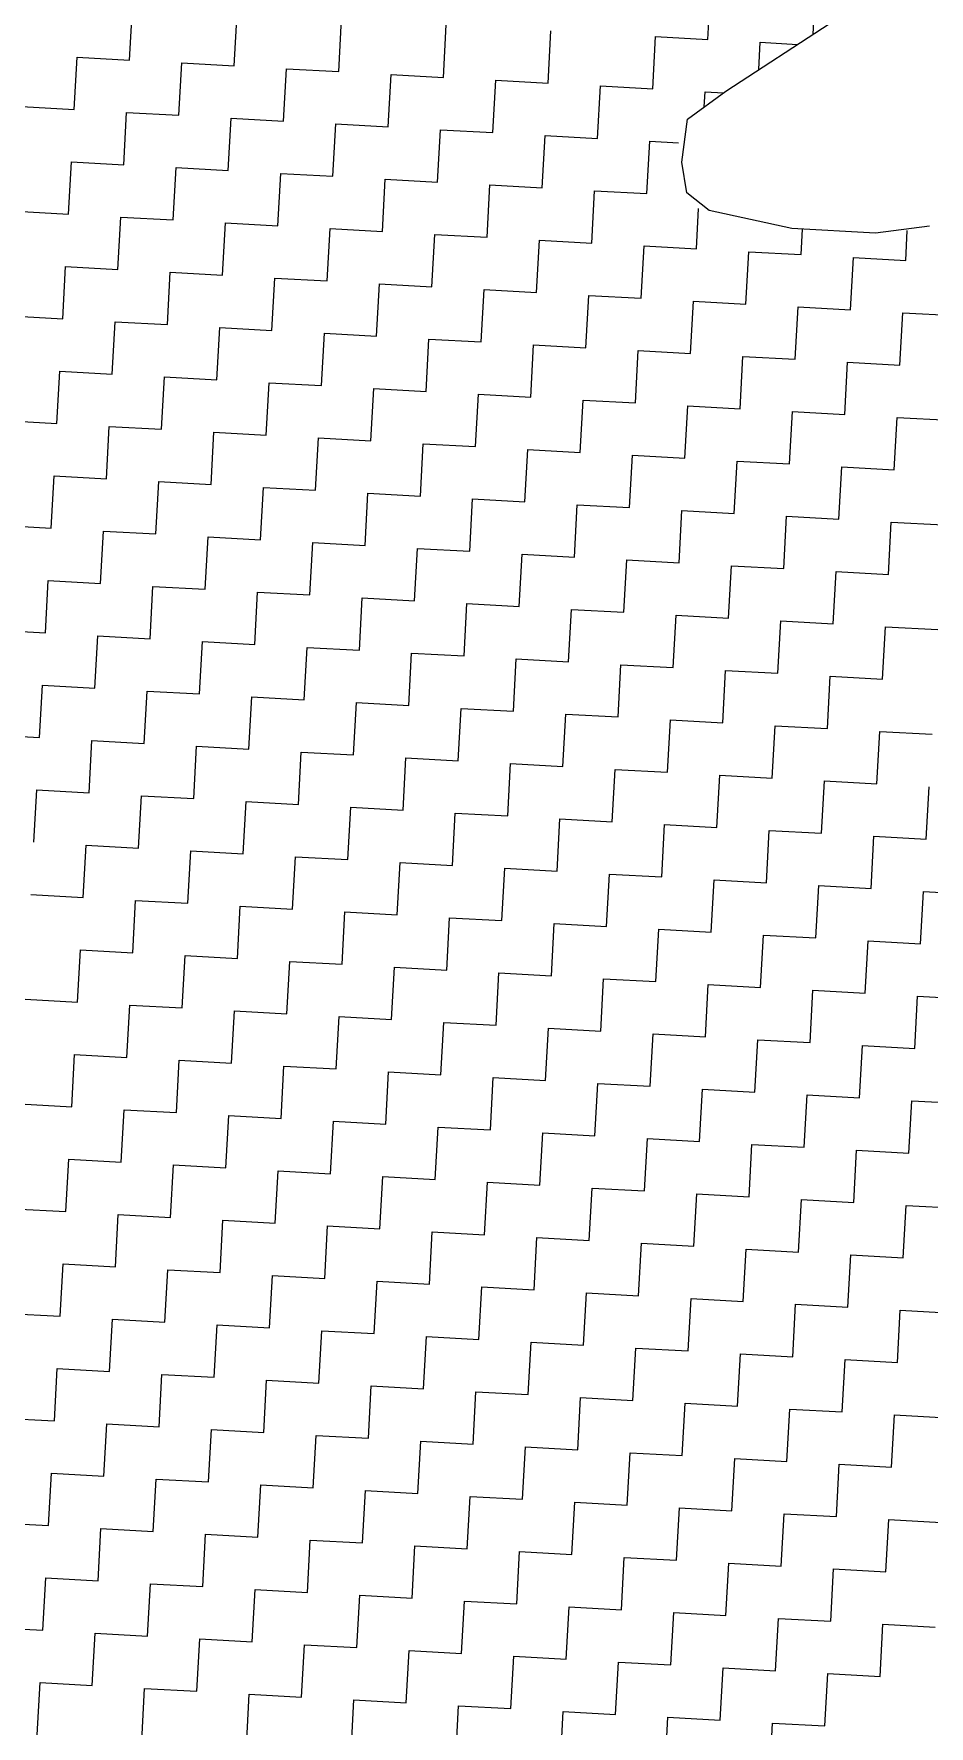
# Model space of a CAD drawing. Header units: metres. Extents: x 277693 to 281059, y 2038920 to 2043234.
# Drawn here: x 279212.4 to 279427.9, y 2042212.6 to 2042619.8 of the extents above; entities that cross this region are included whole.
import ezdxf

# ---------------------------------------------------------------- set-up
doc = ezdxf.new("R2010")
doc.units = ezdxf.units.M
doc.header["$MEASUREMENT"] = 0
doc.layers.add('POLY_HATCH', color=12, linetype='Continuous')

msp = doc.modelspace()

# ---------------------------------------------------------------- linework, layer by layer
at = {"layer": 'POLY_HATCH', "linetype": 'Continuous'}
for p, q in [((279374.67, 2042618.48), (279375.37, 2042631.08)), ((279400.01, 2042619.76), (279400.56, 2042629.69)), ((279235.43, 2042613.53), (279236.13, 2042626.12)), ((279260.62, 2042612.14), (279261.32, 2042624.73)), ((279285.81, 2042610.75), (279286.51, 2042623.35)), ((279311, 2042609.36), (279311.7, 2042621.96)), ((279336.19, 2042607.97), (279336.89, 2042620.57)), ((279361.38, 2042606.58), (279362.08, 2042619.18)), ((279362.08, 2042619.18), (279374.67, 2042618.48)), ((279386.91, 2042611.22), (279387.27, 2042617.79)), ((279387.27, 2042617.79), (279396.23, 2042617.29)), ((279222.14, 2042601.63), (279222.83, 2042614.22)), ((279222.83, 2042614.22), (279235.43, 2042613.53)), ((279247.33, 2042600.24), (279248.03, 2042612.83)), ((279248.03, 2042612.83), (279260.62, 2042612.14)), ((279272.52, 2042598.85), (279273.22, 2042611.44)), ((279273.22, 2042611.44), (279285.81, 2042610.75)), ((279297.71, 2042597.46), (279298.41, 2042610.05)), ((279298.41, 2042610.05), (279311, 2042609.36)), ((279322.9, 2042596.07), (279323.6, 2042608.67)), ((279323.6, 2042608.67), (279336.19, 2042607.97)), ((279348.09, 2042594.68), (279348.79, 2042607.28)), ((279348.79, 2042607.28), (279361.38, 2042606.58)), ((279209.54, 2042602.32), (279222.14, 2042601.63)), ((279373.78, 2042602.27), (279373.98, 2042605.89)), ((279373.98, 2042605.89), (279378.41, 2042605.64)), ((279234.04, 2042588.34), (279234.74, 2042600.93)), ((279234.74, 2042600.93), (279247.33, 2042600.24)), ((279259.23, 2042586.95), (279259.93, 2042599.54)), ((279259.93, 2042599.54), (279272.52, 2042598.85)), ((279284.42, 2042585.56), (279285.12, 2042598.15)), ((279285.12, 2042598.15), (279297.71, 2042597.46)), ((279309.61, 2042584.17), (279310.31, 2042596.76)), ((279310.31, 2042596.76), (279322.9, 2042596.07)), ((279334.8, 2042582.78), (279335.5, 2042595.38)), ((279335.5, 2042595.38), (279348.09, 2042594.68)), ((279359.99, 2042581.39), (279360.69, 2042593.99)), ((279360.69, 2042593.99), (279367.59, 2042593.61)), ((279220.75, 2042576.44), (279221.45, 2042589.03)), ((279221.45, 2042589.03), (279234.04, 2042588.34)), ((279245.94, 2042575.05), (279246.64, 2042587.64)), ((279246.64, 2042587.64), (279259.23, 2042586.95)), ((279271.13, 2042573.66), (279271.83, 2042586.25)), ((279271.83, 2042586.25), (279284.42, 2042585.56)), ((279296.32, 2042572.27), (279297.02, 2042584.86)), ((279297.02, 2042584.86), (279309.61, 2042584.17)), ((279321.51, 2042570.88), (279322.21, 2042583.47)), ((279322.21, 2042583.47), (279334.8, 2042582.78)), ((279346.7, 2042569.49), (279347.4, 2042582.09)), ((279347.4, 2042582.09), (279359.99, 2042581.39)), ((279371.9, 2042568.1), (279372.43, 2042577.83)), ((279208.16, 2042577.13), (279220.75, 2042576.44)), ((279232.65, 2042563.15), (279233.35, 2042575.74)), ((279233.35, 2042575.74), (279245.94, 2042575.05)), ((279257.84, 2042561.76), (279258.54, 2042574.35)), ((279258.54, 2042574.35), (279271.13, 2042573.66)), ((279283.03, 2042560.37), (279283.73, 2042572.96)), ((279283.73, 2042572.96), (279296.32, 2042572.27)), ((279308.22, 2042558.98), (279308.92, 2042571.57)), ((279308.92, 2042571.57), (279321.51, 2042570.88)), ((279333.41, 2042557.59), (279334.11, 2042570.18)), ((279334.11, 2042570.18), (279346.7, 2042569.49)), ((279397.09, 2042566.71), (279397.42, 2042572.82)), ((279422.28, 2042565.32), (279422.67, 2042572.53)), ((279358.61, 2042556.2), (279359.3, 2042568.8)), ((279359.3, 2042568.8), (279371.9, 2042568.1)), ((279383.8, 2042554.81), (279384.49, 2042567.41)), ((279384.49, 2042567.41), (279397.09, 2042566.71)), ((279408.99, 2042553.42), (279409.68, 2042566.02)), ((279409.68, 2042566.02), (279422.28, 2042565.32)), ((279219.36, 2042551.25), (279220.06, 2042563.84)), ((279220.06, 2042563.84), (279232.65, 2042563.15)), ((279244.55, 2042549.86), (279245.25, 2042562.45)), ((279245.25, 2042562.45), (279257.84, 2042561.76)), ((279269.74, 2042548.47), (279270.44, 2042561.06)), ((279270.44, 2042561.06), (279283.03, 2042560.37)), ((279294.93, 2042547.08), (279295.63, 2042559.67)), ((279295.63, 2042559.67), (279308.22, 2042558.98)), ((279320.12, 2042545.69), (279320.82, 2042558.28)), ((279320.82, 2042558.28), (279333.41, 2042557.59)), ((279345.32, 2042544.3), (279346.01, 2042556.89)), ((279346.01, 2042556.89), (279358.61, 2042556.2)), ((279370.51, 2042542.91), (279371.2, 2042555.51)), ((279371.2, 2042555.51), (279383.8, 2042554.81)), ((279395.7, 2042541.52), (279396.39, 2042554.12)), ((279396.39, 2042554.12), (279408.99, 2042553.42)), ((279206.77, 2042551.94), (279219.36, 2042551.25)), ((279231.26, 2042537.96), (279231.96, 2042550.55)), ((279231.96, 2042550.55), (279244.55, 2042549.86)), ((279420.89, 2042540.13), (279421.58, 2042552.73)), ((279421.58, 2042552.73), (279434.18, 2042552.03)), ((279256.45, 2042536.57), (279257.15, 2042549.16)), ((279257.15, 2042549.16), (279269.74, 2042548.47)), ((279281.64, 2042535.18), (279282.34, 2042547.77)), ((279282.34, 2042547.77), (279294.93, 2042547.08)), ((279306.83, 2042533.79), (279307.53, 2042546.38)), ((279307.53, 2042546.38), (279320.12, 2042545.69)), ((279332.03, 2042532.4), (279332.72, 2042544.99)), ((279332.72, 2042544.99), (279345.32, 2042544.3)), ((279357.22, 2042531.01), (279357.91, 2042543.6)), ((279357.91, 2042543.6), (279370.51, 2042542.91)), ((279382.41, 2042529.62), (279383.1, 2042542.22)), ((279383.1, 2042542.22), (279395.7, 2042541.52)), ((279217.97, 2042526.06), (279218.67, 2042538.65)), ((279218.67, 2042538.65), (279231.26, 2042537.96)), ((279243.16, 2042524.67), (279243.86, 2042537.26)), ((279243.86, 2042537.26), (279256.45, 2042536.57)), ((279407.6, 2042528.23), (279408.29, 2042540.83)), ((279408.29, 2042540.83), (279420.89, 2042540.13)), ((279268.35, 2042523.28), (279269.05, 2042535.87)), ((279269.05, 2042535.87), (279281.64, 2042535.18)), ((279293.54, 2042521.89), (279294.24, 2042534.48)), ((279294.24, 2042534.48), (279306.83, 2042533.79)), ((279318.74, 2042520.5), (279319.43, 2042533.09)), ((279319.43, 2042533.09), (279332.03, 2042532.4)), ((279343.93, 2042519.11), (279344.62, 2042531.7)), ((279344.62, 2042531.7), (279357.22, 2042531.01)), ((279369.12, 2042517.72), (279369.81, 2042530.31)), ((279369.81, 2042530.31), (279382.41, 2042529.62)), ((279394.31, 2042516.33), (279395, 2042528.93)), ((279395, 2042528.93), (279407.6, 2042528.23)), ((279205.38, 2042526.75), (279217.97, 2042526.06)), ((279229.87, 2042512.77), (279230.57, 2042525.36)), ((279230.57, 2042525.36), (279243.16, 2042524.67)), ((279419.5, 2042514.94), (279420.19, 2042527.54)), ((279420.19, 2042527.54), (279432.79, 2042526.84)), ((279255.06, 2042511.38), (279255.76, 2042523.97)), ((279255.76, 2042523.97), (279268.35, 2042523.28)), ((279280.25, 2042509.99), (279280.95, 2042522.58)), ((279280.95, 2042522.58), (279293.54, 2042521.89)), ((279305.45, 2042508.6), (279306.14, 2042521.19)), ((279306.14, 2042521.19), (279318.74, 2042520.5)), ((279330.64, 2042507.21), (279331.33, 2042519.8)), ((279331.33, 2042519.8), (279343.93, 2042519.11)), ((279355.83, 2042505.82), (279356.52, 2042518.41)), ((279356.52, 2042518.41), (279369.12, 2042517.72)), ((279381.02, 2042504.43), (279381.71, 2042517.02)), ((279381.71, 2042517.02), (279394.31, 2042516.33)), ((279216.58, 2042500.86), (279217.28, 2042513.46)), ((279217.28, 2042513.46), (279229.87, 2042512.77)), ((279406.21, 2042503.04), (279406.9, 2042515.64)), ((279406.9, 2042515.64), (279419.5, 2042514.94)), ((279241.77, 2042499.48), (279242.47, 2042512.07)), ((279242.47, 2042512.07), (279255.06, 2042511.38)), ((279266.96, 2042498.09), (279267.66, 2042510.68)), ((279267.66, 2042510.68), (279280.25, 2042509.99)), ((279292.16, 2042496.7), (279292.85, 2042509.29)), ((279292.85, 2042509.29), (279305.45, 2042508.6)), ((279317.35, 2042495.31), (279318.04, 2042507.9)), ((279318.04, 2042507.9), (279330.64, 2042507.21)), ((279342.54, 2042493.92), (279343.23, 2042506.51)), ((279343.23, 2042506.51), (279355.83, 2042505.82)), ((279367.73, 2042492.53), (279368.42, 2042505.12)), ((279368.42, 2042505.12), (279381.02, 2042504.43)), ((279203.99, 2042501.56), (279216.58, 2042500.86)), ((279392.92, 2042491.14), (279393.61, 2042503.73)), ((279393.61, 2042503.73), (279406.21, 2042503.04)), ((279418.11, 2042489.75), (279418.8, 2042502.35)), ((279418.8, 2042502.35), (279431.4, 2042501.65)), ((279228.48, 2042487.57), (279229.18, 2042500.17)), ((279229.18, 2042500.17), (279241.77, 2042499.48)), ((279253.67, 2042486.19), (279254.37, 2042498.78)), ((279254.37, 2042498.78), (279266.96, 2042498.09)), ((279278.87, 2042484.8), (279279.56, 2042497.39)), ((279279.56, 2042497.39), (279292.16, 2042496.7)), ((279304.06, 2042483.41), (279304.75, 2042496)), ((279304.75, 2042496), (279317.35, 2042495.31)), ((279329.25, 2042482.02), (279329.94, 2042494.61)), ((279329.94, 2042494.61), (279342.54, 2042493.92)), ((279354.44, 2042480.63), (279355.13, 2042493.22)), ((279355.13, 2042493.22), (279367.73, 2042492.53)), ((279215.19, 2042475.67), (279215.89, 2042488.27)), ((279215.89, 2042488.27), (279228.48, 2042487.57)), ((279379.63, 2042479.24), (279380.32, 2042491.83)), ((279380.32, 2042491.83), (279392.92, 2042491.14)), ((279404.82, 2042477.85), (279405.51, 2042490.44)), ((279405.51, 2042490.44), (279418.11, 2042489.75)), ((279240.38, 2042474.28), (279241.08, 2042486.88)), ((279241.08, 2042486.88), (279253.67, 2042486.19)), ((279265.58, 2042472.9), (279266.27, 2042485.49)), ((279266.27, 2042485.49), (279278.87, 2042484.8)), ((279290.77, 2042471.51), (279291.46, 2042484.1)), ((279291.46, 2042484.1), (279304.06, 2042483.41)), ((279315.96, 2042470.12), (279316.65, 2042482.71)), ((279316.65, 2042482.71), (279329.25, 2042482.02)), ((279341.15, 2042468.73), (279341.84, 2042481.32)), ((279341.84, 2042481.32), (279354.44, 2042480.63)), ((279202.6, 2042476.37), (279215.19, 2042475.67)), ((279366.34, 2042467.34), (279367.03, 2042479.93)), ((279367.03, 2042479.93), (279379.63, 2042479.24)), ((279391.53, 2042465.95), (279392.22, 2042478.54)), ((279392.22, 2042478.54), (279404.82, 2042477.85)), ((279416.72, 2042464.56), (279417.41, 2042477.15)), ((279417.41, 2042477.15), (279430.01, 2042476.46)), ((279227.09, 2042462.38), (279227.79, 2042474.98)), ((279227.79, 2042474.98), (279240.38, 2042474.28)), ((279252.28, 2042460.99), (279252.98, 2042473.59)), ((279252.98, 2042473.59), (279265.58, 2042472.9)), ((279277.48, 2042459.6), (279278.17, 2042472.2)), ((279278.17, 2042472.2), (279290.77, 2042471.51)), ((279302.67, 2042458.22), (279303.36, 2042470.81)), ((279303.36, 2042470.81), (279315.96, 2042470.12)), ((279327.86, 2042456.83), (279328.55, 2042469.42)), ((279328.55, 2042469.42), (279341.15, 2042468.73)), ((279353.05, 2042455.44), (279353.74, 2042468.03)), ((279353.74, 2042468.03), (279366.34, 2042467.34)), ((279378.24, 2042454.05), (279378.93, 2042466.64)), ((279378.93, 2042466.64), (279391.53, 2042465.95)), ((279403.43, 2042452.66), (279404.12, 2042465.25)), ((279404.12, 2042465.25), (279416.72, 2042464.56)), ((279213.8, 2042450.48), (279214.5, 2042463.08)), ((279214.5, 2042463.08), (279227.09, 2042462.38)), ((279238.99, 2042449.09), (279239.69, 2042461.69)), ((279239.69, 2042461.69), (279252.28, 2042460.99)), ((279264.19, 2042447.7), (279264.88, 2042460.3)), ((279264.88, 2042460.3), (279277.48, 2042459.6)), ((279289.38, 2042446.31), (279290.07, 2042458.91)), ((279290.07, 2042458.91), (279302.67, 2042458.22)), ((279314.57, 2042444.93), (279315.26, 2042457.52)), ((279315.26, 2042457.52), (279327.86, 2042456.83)), ((279339.76, 2042443.54), (279340.45, 2042456.13)), ((279340.45, 2042456.13), (279353.05, 2042455.44)), ((279364.95, 2042442.15), (279365.64, 2042454.74)), ((279365.64, 2042454.74), (279378.24, 2042454.05)), ((279390.14, 2042440.76), (279390.83, 2042453.35)), ((279390.83, 2042453.35), (279403.43, 2042452.66)), ((279415.33, 2042439.37), (279416.03, 2042451.96)), ((279416.03, 2042451.96), (279428.62, 2042451.27)), ((279201.21, 2042451.18), (279213.8, 2042450.48)), ((279225.7, 2042437.19), (279226.4, 2042449.79)), ((279226.4, 2042449.79), (279238.99, 2042449.09)), ((279250.9, 2042435.8), (279251.59, 2042448.4)), ((279251.59, 2042448.4), (279264.19, 2042447.7)), ((279276.09, 2042434.41), (279276.78, 2042447.01)), ((279276.78, 2042447.01), (279289.38, 2042446.31)), ((279301.28, 2042433.02), (279301.97, 2042445.62)), ((279301.97, 2042445.62), (279314.57, 2042444.93)), ((279326.47, 2042431.64), (279327.16, 2042444.23)), ((279327.16, 2042444.23), (279339.76, 2042443.54)), ((279351.66, 2042430.25), (279352.35, 2042442.84)), ((279352.35, 2042442.84), (279364.95, 2042442.15)), ((279376.85, 2042428.86), (279377.54, 2042441.45)), ((279377.54, 2042441.45), (279390.14, 2042440.76)), ((279402.04, 2042427.47), (279402.73, 2042440.06)), ((279402.73, 2042440.06), (279415.33, 2042439.37)), ((279212.41, 2042425.29), (279213.11, 2042437.89)), ((279213.11, 2042437.89), (279225.7, 2042437.19)), ((279237.61, 2042423.9), (279238.3, 2042436.5)), ((279238.3, 2042436.5), (279250.9, 2042435.8)), ((279427.23, 2042426.08), (279427.93, 2042438.67)), ((279262.8, 2042422.51), (279263.49, 2042435.11)), ((279263.49, 2042435.11), (279276.09, 2042434.41)), ((279287.99, 2042421.12), (279288.68, 2042433.72)), ((279288.68, 2042433.72), (279301.28, 2042433.02)), ((279313.18, 2042419.73), (279313.87, 2042432.33)), ((279313.87, 2042432.33), (279326.47, 2042431.64)), ((279338.37, 2042418.35), (279339.06, 2042430.94)), ((279339.06, 2042430.94), (279351.66, 2042430.25)), ((279363.56, 2042416.96), (279364.25, 2042429.55)), ((279364.25, 2042429.55), (279376.85, 2042428.86)), ((279388.75, 2042415.57), (279389.44, 2042428.16)), ((279389.44, 2042428.16), (279402.04, 2042427.47)), ((279224.32, 2042412), (279225.01, 2042424.6)), ((279225.01, 2042424.6), (279237.61, 2042423.9)), ((279249.51, 2042410.61), (279250.2, 2042423.21)), ((279250.2, 2042423.21), (279262.8, 2042422.51)), ((279413.94, 2042414.18), (279414.64, 2042426.77)), ((279414.64, 2042426.77), (279427.23, 2042426.08)), ((279274.7, 2042409.22), (279275.39, 2042421.82)), ((279275.39, 2042421.82), (279287.99, 2042421.12)), ((279299.89, 2042407.83), (279300.58, 2042420.43)), ((279300.58, 2042420.43), (279313.18, 2042419.73)), ((279325.08, 2042406.44), (279325.77, 2042419.04)), ((279325.77, 2042419.04), (279338.37, 2042418.35)), ((279350.27, 2042405.06), (279350.96, 2042417.65)), ((279350.96, 2042417.65), (279363.56, 2042416.96)), ((279375.46, 2042403.67), (279376.15, 2042416.26)), ((279376.15, 2042416.26), (279388.75, 2042415.57)), ((279211.72, 2042412.7), (279224.32, 2042412)), ((279236.22, 2042398.71), (279236.91, 2042411.31)), ((279236.91, 2042411.31), (279249.51, 2042410.61)), ((279400.65, 2042402.28), (279401.35, 2042414.87)), ((279401.35, 2042414.87), (279413.94, 2042414.18)), ((279425.84, 2042400.89), (279426.54, 2042413.48)), ((279426.54, 2042413.48), (279439.13, 2042412.79)), ((279261.41, 2042397.32), (279262.1, 2042409.92)), ((279262.1, 2042409.92), (279274.7, 2042409.22)), ((279286.6, 2042395.93), (279287.29, 2042408.53)), ((279287.29, 2042408.53), (279299.89, 2042407.83)), ((279311.79, 2042394.54), (279312.48, 2042407.14)), ((279312.48, 2042407.14), (279325.08, 2042406.44)), ((279336.98, 2042393.15), (279337.67, 2042405.75)), ((279337.67, 2042405.75), (279350.27, 2042405.06)), ((279362.17, 2042391.77), (279362.86, 2042404.36)), ((279362.86, 2042404.36), (279375.46, 2042403.67)), ((279387.36, 2042390.38), (279388.06, 2042402.97)), ((279388.06, 2042402.97), (279400.65, 2042402.28)), ((279222.93, 2042386.81), (279223.62, 2042399.41)), ((279223.62, 2042399.41), (279236.22, 2042398.71)), ((279412.55, 2042388.99), (279413.25, 2042401.58)), ((279413.25, 2042401.58), (279425.84, 2042400.89)), ((279248.12, 2042385.42), (279248.81, 2042398.02)), ((279248.81, 2042398.02), (279261.41, 2042397.32)), ((279273.31, 2042384.03), (279274, 2042396.63)), ((279274, 2042396.63), (279286.6, 2042395.93)), ((279298.5, 2042382.64), (279299.19, 2042395.24)), ((279299.19, 2042395.24), (279311.79, 2042394.54)), ((279323.69, 2042381.25), (279324.38, 2042393.85)), ((279324.38, 2042393.85), (279336.98, 2042393.15)), ((279348.88, 2042379.86), (279349.57, 2042392.46)), ((279349.57, 2042392.46), (279362.17, 2042391.77)), ((279374.07, 2042378.48), (279374.77, 2042391.07)), ((279374.77, 2042391.07), (279387.36, 2042390.38)), ((279210.33, 2042387.51), (279222.93, 2042386.81)), ((279399.26, 2042377.09), (279399.96, 2042389.68)), ((279399.96, 2042389.68), (279412.55, 2042388.99)), ((279424.45, 2042375.7), (279425.15, 2042388.29)), ((279425.15, 2042388.29), (279437.74, 2042387.6)), ((279234.83, 2042373.52), (279235.52, 2042386.12)), ((279235.52, 2042386.12), (279248.12, 2042385.42)), ((279260.02, 2042372.13), (279260.71, 2042384.73)), ((279260.71, 2042384.73), (279273.31, 2042384.03)), ((279285.21, 2042370.74), (279285.9, 2042383.34)), ((279285.9, 2042383.34), (279298.5, 2042382.64)), ((279310.4, 2042369.35), (279311.09, 2042381.95)), ((279311.09, 2042381.95), (279323.69, 2042381.25)), ((279335.59, 2042367.96), (279336.28, 2042380.56)), ((279336.28, 2042380.56), (279348.88, 2042379.86)), ((279360.78, 2042366.57), (279361.48, 2042379.17)), ((279361.48, 2042379.17), (279374.07, 2042378.48)), ((279221.54, 2042361.62), (279222.23, 2042374.22)), ((279222.23, 2042374.22), (279234.83, 2042373.52)), ((279385.97, 2042365.19), (279386.67, 2042377.78)), ((279386.67, 2042377.78), (279399.26, 2042377.09)), ((279411.16, 2042363.8), (279411.86, 2042376.39)), ((279411.86, 2042376.39), (279424.45, 2042375.7)), ((279246.73, 2042360.23), (279247.42, 2042372.83)), ((279247.42, 2042372.83), (279260.02, 2042372.13)), ((279271.92, 2042358.84), (279272.61, 2042371.44)), ((279272.61, 2042371.44), (279285.21, 2042370.74)), ((279297.11, 2042357.45), (279297.8, 2042370.05)), ((279297.8, 2042370.05), (279310.4, 2042369.35)), ((279322.3, 2042356.06), (279322.99, 2042368.66)), ((279322.99, 2042368.66), (279335.59, 2042367.96)), ((279347.49, 2042354.67), (279348.19, 2042367.27)), ((279348.19, 2042367.27), (279360.78, 2042366.57)), ((279208.94, 2042362.32), (279221.54, 2042361.62)), ((279372.68, 2042353.28), (279373.38, 2042365.88)), ((279373.38, 2042365.88), (279385.97, 2042365.19)), ((279397.87, 2042351.9), (279398.57, 2042364.49)), ((279398.57, 2042364.49), (279411.16, 2042363.8)), ((279423.06, 2042350.51), (279423.76, 2042363.1)), ((279423.76, 2042363.1), (279436.35, 2042362.41)), ((279233.44, 2042348.33), (279234.13, 2042360.93)), ((279234.13, 2042360.93), (279246.73, 2042360.23)), ((279258.63, 2042346.94), (279259.32, 2042359.54)), ((279259.32, 2042359.54), (279271.92, 2042358.84)), ((279283.82, 2042345.55), (279284.51, 2042358.15)), ((279284.51, 2042358.15), (279297.11, 2042357.45)), ((279309.01, 2042344.16), (279309.7, 2042356.76)), ((279309.7, 2042356.76), (279322.3, 2042356.06)), ((279334.2, 2042342.77), (279334.9, 2042355.37)), ((279334.9, 2042355.37), (279347.49, 2042354.67)), ((279359.39, 2042341.38), (279360.09, 2042353.98)), ((279360.09, 2042353.98), (279372.68, 2042353.28)), ((279384.58, 2042339.99), (279385.28, 2042352.59)), ((279385.28, 2042352.59), (279397.87, 2042351.9)), ((279409.77, 2042338.6), (279410.47, 2042351.2)), ((279410.47, 2042351.2), (279423.06, 2042350.51)), ((279220.15, 2042336.43), (279220.84, 2042349.03)), ((279220.84, 2042349.03), (279233.44, 2042348.33)), ((279245.34, 2042335.04), (279246.03, 2042347.64)), ((279246.03, 2042347.64), (279258.63, 2042346.94)), ((279270.53, 2042333.65), (279271.22, 2042346.25)), ((279271.22, 2042346.25), (279283.82, 2042345.55)), ((279295.72, 2042332.26), (279296.41, 2042344.86)), ((279296.41, 2042344.86), (279309.01, 2042344.16)), ((279320.91, 2042330.87), (279321.61, 2042343.47)), ((279321.61, 2042343.47), (279334.2, 2042342.77)), ((279346.1, 2042329.48), (279346.8, 2042342.08)), ((279346.8, 2042342.08), (279359.39, 2042341.38)), ((279371.29, 2042328.09), (279371.99, 2042340.69)), ((279371.99, 2042340.69), (279384.58, 2042339.99)), ((279396.48, 2042326.7), (279397.18, 2042339.3)), ((279397.18, 2042339.3), (279409.77, 2042338.6)), ((279421.67, 2042325.31), (279422.37, 2042337.91)), ((279422.37, 2042337.91), (279434.96, 2042337.22)), ((279207.55, 2042337.12), (279220.15, 2042336.43)), ((279232.05, 2042323.14), (279232.74, 2042335.74)), ((279232.74, 2042335.74), (279245.34, 2042335.04)), ((279257.24, 2042321.75), (279257.93, 2042334.35)), ((279257.93, 2042334.35), (279270.53, 2042333.65)), ((279282.43, 2042320.36), (279283.12, 2042332.96)), ((279283.12, 2042332.96), (279295.72, 2042332.26)), ((279307.62, 2042318.97), (279308.32, 2042331.57)), ((279308.32, 2042331.57), (279320.91, 2042330.87)), ((279332.81, 2042317.58), (279333.51, 2042330.18)), ((279333.51, 2042330.18), (279346.1, 2042329.48)), ((279358, 2042316.19), (279358.7, 2042328.79)), ((279358.7, 2042328.79), (279371.29, 2042328.09)), ((279383.19, 2042314.8), (279383.89, 2042327.4)), ((279383.89, 2042327.4), (279396.48, 2042326.7)), ((279408.38, 2042313.41), (279409.08, 2042326.01)), ((279409.08, 2042326.01), (279421.67, 2042325.31)), ((279218.76, 2042311.24), (279219.45, 2042323.83)), ((279219.45, 2042323.83), (279232.05, 2042323.14)), ((279243.95, 2042309.85), (279244.64, 2042322.45)), ((279244.64, 2042322.45), (279257.24, 2042321.75)), ((279269.14, 2042308.46), (279269.83, 2042321.06)), ((279269.83, 2042321.06), (279282.43, 2042320.36)), ((279294.33, 2042307.07), (279295.03, 2042319.67)), ((279295.03, 2042319.67), (279307.62, 2042318.97)), ((279319.52, 2042305.68), (279320.22, 2042318.28)), ((279320.22, 2042318.28), (279332.81, 2042317.58)), ((279344.71, 2042304.29), (279345.41, 2042316.89)), ((279345.41, 2042316.89), (279358, 2042316.19)), ((279369.9, 2042302.9), (279370.6, 2042315.5)), ((279370.6, 2042315.5), (279383.19, 2042314.8)), ((279395.09, 2042301.51), (279395.79, 2042314.11)), ((279395.79, 2042314.11), (279408.38, 2042313.41)), ((279206.16, 2042311.93), (279218.76, 2042311.24)), ((279230.66, 2042297.95), (279231.35, 2042310.54)), ((279231.35, 2042310.54), (279243.95, 2042309.85)), ((279255.85, 2042296.56), (279256.54, 2042309.15)), ((279256.54, 2042309.15), (279269.14, 2042308.46)), ((279420.28, 2042300.12), (279420.98, 2042312.72)), ((279420.98, 2042312.72), (279433.57, 2042312.02)), ((279281.04, 2042295.17), (279281.73, 2042307.77)), ((279281.73, 2042307.77), (279294.33, 2042307.07)), ((279306.23, 2042293.78), (279306.93, 2042306.38)), ((279306.93, 2042306.38), (279319.52, 2042305.68)), ((279331.42, 2042292.39), (279332.12, 2042304.99)), ((279332.12, 2042304.99), (279344.71, 2042304.29)), ((279356.61, 2042291), (279357.31, 2042303.6)), ((279357.31, 2042303.6), (279369.9, 2042302.9)), ((279381.8, 2042289.61), (279382.5, 2042302.21)), ((279382.5, 2042302.21), (279395.09, 2042301.51)), ((279217.37, 2042286.05), (279218.06, 2042298.64)), ((279218.06, 2042298.64), (279230.66, 2042297.95)), ((279242.56, 2042284.66), (279243.25, 2042297.25)), ((279243.25, 2042297.25), (279255.85, 2042296.56)), ((279406.99, 2042288.22), (279407.69, 2042300.82)), ((279407.69, 2042300.82), (279420.28, 2042300.12)), ((279267.75, 2042283.27), (279268.44, 2042295.86)), ((279268.44, 2042295.86), (279281.04, 2042295.17)), ((279292.94, 2042281.88), (279293.64, 2042294.48)), ((279293.64, 2042294.48), (279306.23, 2042293.78)), ((279318.13, 2042280.49), (279318.83, 2042293.09)), ((279318.83, 2042293.09), (279331.42, 2042292.39)), ((279343.32, 2042279.1), (279344.02, 2042291.7)), ((279344.02, 2042291.7), (279356.61, 2042291)), ((279368.51, 2042277.71), (279369.21, 2042290.31)), ((279369.21, 2042290.31), (279381.8, 2042289.61)), ((279393.7, 2042276.32), (279394.4, 2042288.92)), ((279394.4, 2042288.92), (279406.99, 2042288.22)), ((279204.77, 2042286.74), (279217.37, 2042286.05)), ((279229.27, 2042272.76), (279229.96, 2042285.35)), ((279229.96, 2042285.35), (279242.56, 2042284.66)), ((279418.89, 2042274.93), (279419.59, 2042287.53)), ((279419.59, 2042287.53), (279432.18, 2042286.83)), ((279254.46, 2042271.37), (279255.15, 2042283.96)), ((279255.15, 2042283.96), (279267.75, 2042283.27)), ((279279.65, 2042269.98), (279280.35, 2042282.57)), ((279280.35, 2042282.57), (279292.94, 2042281.88)), ((279304.84, 2042268.59), (279305.54, 2042281.19)), ((279305.54, 2042281.19), (279318.13, 2042280.49)), ((279330.03, 2042267.2), (279330.73, 2042279.8)), ((279330.73, 2042279.8), (279343.32, 2042279.1)), ((279355.22, 2042265.81), (279355.92, 2042278.41)), ((279355.92, 2042278.41), (279368.51, 2042277.71)), ((279380.41, 2042264.42), (279381.11, 2042277.02)), ((279381.11, 2042277.02), (279393.7, 2042276.32)), ((279215.98, 2042260.86), (279216.67, 2042273.45)), ((279216.67, 2042273.45), (279229.27, 2042272.76)), ((279405.6, 2042263.03), (279406.3, 2042275.63)), ((279406.3, 2042275.63), (279418.89, 2042274.93)), ((279241.17, 2042259.47), (279241.86, 2042272.06)), ((279241.86, 2042272.06), (279254.46, 2042271.37)), ((279266.36, 2042258.08), (279267.06, 2042270.67)), ((279267.06, 2042270.67), (279279.65, 2042269.98)), ((279291.55, 2042256.69), (279292.25, 2042269.28)), ((279292.25, 2042269.28), (279304.84, 2042268.59)), ((279316.74, 2042255.3), (279317.44, 2042267.9)), ((279317.44, 2042267.9), (279330.03, 2042267.2)), ((279341.93, 2042253.91), (279342.63, 2042266.51)), ((279342.63, 2042266.51), (279355.22, 2042265.81)), ((279367.12, 2042252.52), (279367.82, 2042265.12)), ((279367.82, 2042265.12), (279380.41, 2042264.42)), ((279203.38, 2042261.55), (279215.98, 2042260.86)), ((279227.88, 2042247.57), (279228.57, 2042260.16)), ((279228.57, 2042260.16), (279241.17, 2042259.47)), ((279392.31, 2042251.13), (279393.01, 2042263.73)), ((279393.01, 2042263.73), (279405.6, 2042263.03)), ((279417.51, 2042249.74), (279418.2, 2042262.34)), ((279418.2, 2042262.34), (279430.8, 2042261.64)), ((279253.07, 2042246.18), (279253.77, 2042258.77)), ((279253.77, 2042258.77), (279266.36, 2042258.08)), ((279278.26, 2042244.79), (279278.96, 2042257.38)), ((279278.96, 2042257.38), (279291.55, 2042256.69)), ((279303.45, 2042243.4), (279304.15, 2042255.99)), ((279304.15, 2042255.99), (279316.74, 2042255.3)), ((279328.64, 2042242.01), (279329.34, 2042254.61)), ((279329.34, 2042254.61), (279341.93, 2042253.91)), ((279353.83, 2042240.62), (279354.53, 2042253.22)), ((279354.53, 2042253.22), (279367.12, 2042252.52)), ((279214.59, 2042235.67), (279215.28, 2042248.26)), ((279215.28, 2042248.26), (279227.88, 2042247.57)), ((279379.02, 2042239.23), (279379.72, 2042251.83)), ((279379.72, 2042251.83), (279392.31, 2042251.13)), ((279404.22, 2042237.84), (279404.91, 2042250.44)), ((279404.91, 2042250.44), (279417.51, 2042249.74)), ((279239.78, 2042234.28), (279240.48, 2042246.87)), ((279240.48, 2042246.87), (279253.07, 2042246.18)), ((279264.97, 2042232.89), (279265.67, 2042245.48)), ((279265.67, 2042245.48), (279278.26, 2042244.79)), ((279290.16, 2042231.5), (279290.86, 2042244.09)), ((279290.86, 2042244.09), (279303.45, 2042243.4)), ((279315.35, 2042230.11), (279316.05, 2042242.7)), ((279316.05, 2042242.7), (279328.64, 2042242.01)), ((279340.54, 2042228.72), (279341.24, 2042241.32)), ((279341.24, 2042241.32), (279353.83, 2042240.62)), ((279365.73, 2042227.33), (279366.43, 2042239.93)), ((279366.43, 2042239.93), (279379.02, 2042239.23)), ((279201.99, 2042236.36), (279214.59, 2042235.67)), ((279390.93, 2042225.94), (279391.62, 2042238.54)), ((279391.62, 2042238.54), (279404.22, 2042237.84)), ((279416.12, 2042224.55), (279416.81, 2042237.15)), ((279416.81, 2042237.15), (279429.41, 2042236.45)), ((279226.49, 2042222.38), (279227.19, 2042234.97)), ((279227.19, 2042234.97), (279239.78, 2042234.28)), ((279251.68, 2042220.99), (279252.38, 2042233.58)), ((279252.38, 2042233.58), (279264.97, 2042232.89)), ((279276.87, 2042219.6), (279277.57, 2042232.19)), ((279277.57, 2042232.19), (279290.16, 2042231.5)), ((279302.06, 2042218.21), (279302.76, 2042230.8)), ((279302.76, 2042230.8), (279315.35, 2042230.11)), ((279327.25, 2042216.82), (279327.95, 2042229.41)), ((279327.95, 2042229.41), (279340.54, 2042228.72)), ((279352.44, 2042215.43), (279353.14, 2042228.03)), ((279353.14, 2042228.03), (279365.73, 2042227.33)), ((279377.64, 2042214.04), (279378.33, 2042226.64)), ((279378.33, 2042226.64), (279390.93, 2042225.94)), ((279402.83, 2042212.65), (279403.52, 2042225.25)), ((279403.52, 2042225.25), (279416.12, 2042224.55)), ((279213.2, 2042210.48), (279213.9, 2042223.07)), ((279213.9, 2042223.07), (279226.49, 2042222.38)), ((279238.39, 2042209.09), (279239.09, 2042221.68)), ((279239.09, 2042221.68), (279251.68, 2042220.99)), ((279263.58, 2042207.7), (279264.28, 2042220.29)), ((279264.28, 2042220.29), (279276.87, 2042219.6)), ((279288.77, 2042206.31), (279289.47, 2042218.9)), ((279289.47, 2042218.9), (279302.06, 2042218.21)), ((279313.96, 2042204.92), (279314.66, 2042217.51)), ((279314.66, 2042217.51), (279327.25, 2042216.82)), ((279339.15, 2042203.53), (279339.85, 2042216.12)), ((279339.85, 2042216.12), (279352.44, 2042215.43)), ((279364.35, 2042202.14), (279365.04, 2042214.74)), ((279365.04, 2042214.74), (279377.64, 2042214.04)), ((279389.54, 2042200.75), (279390.23, 2042213.35)), ((279390.23, 2042213.35), (279402.83, 2042212.65))]:
    msp.add_line(p, q, dxfattribs=at)
at = {"layer": 'POLY_HATCH'}
for p, q in [((279378.98, 2042606.06), (279404.07, 2042622.4)), ((279369.74, 2042599.32), (279378.98, 2042606.06)), ((279368.36, 2042588.92), (279369.74, 2042599.32)), ((279369.57, 2042581.6), (279368.36, 2042588.92)), ((279374.98, 2042577.28), (279369.57, 2042581.6)), ((279394.89, 2042572.96), (279374.98, 2042577.28)), ((279414.99, 2042571.85), (279394.89, 2042572.96)), ((279427.98, 2042573.55), (279414.99, 2042571.85))]:
    msp.add_line(p, q, dxfattribs=at)

doc.saveas('drawing.dxf')
